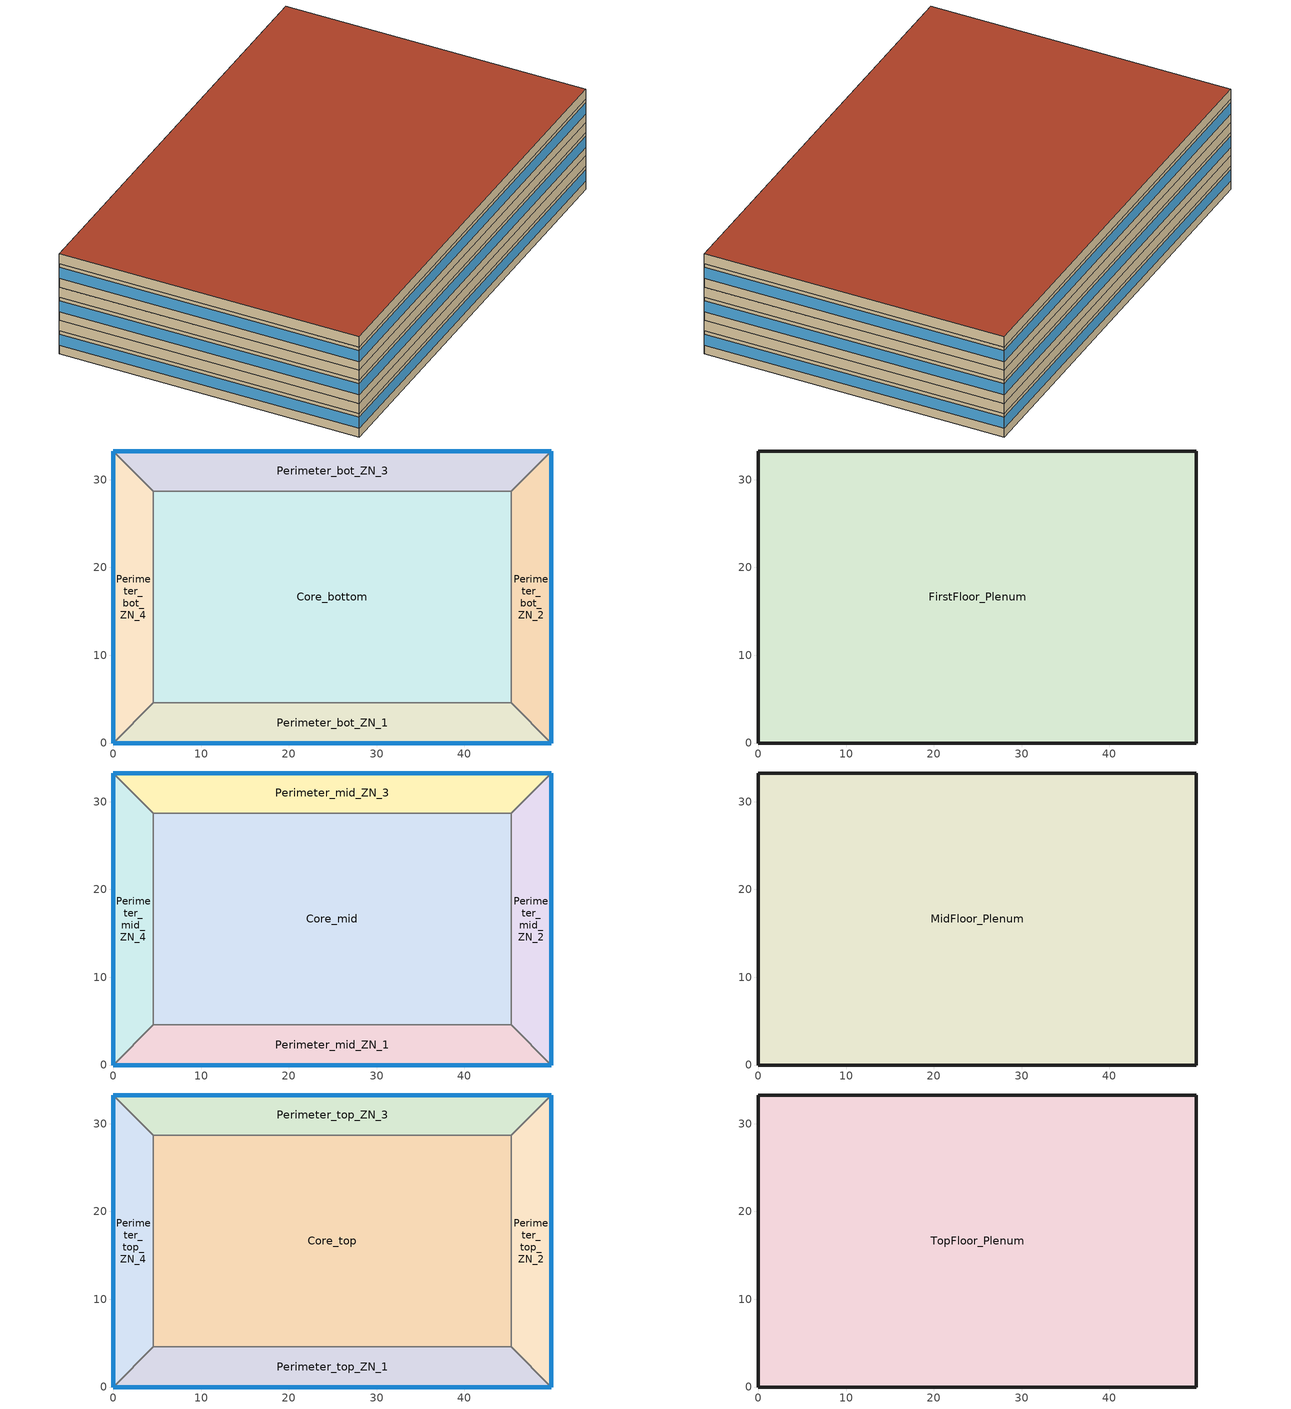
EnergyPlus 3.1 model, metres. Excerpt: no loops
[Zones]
Core_bottom
 floor ground (Unheated - 4in Slab with Carpet_Ext-slab): 45.34,28.7 45.34,4.57 4.57,4.57 4.57,28.7 z0
 wall to Perimeter_bot_ZN_3 (Standard_Int-Wall): 45.34,28.7 4.57,28.7 z0:2.74
 wall to Perimeter_bot_ZN_2 (Standard_Int-Wall): 45.34,4.57 45.34,28.7 z0:2.74
 wall to Perimeter_bot_ZN_1 (Standard_Int-Wall): 4.57,4.57 45.34,4.57 z0:2.74
 wall to Perimeter_bot_ZN_4 (Standard_Int-Wall): 4.57,28.7 4.57,4.57 z0:2.74
Perimeter_bot_ZN_1
 floor ground (Unheated - 4in Slab with Carpet_Ext-slab): 0,0 4.57,4.57 45.34,4.57 49.91,0 z0
 wall outside (Steel-Framed_R-13_Ext-wall): 0,0 49.91,0 z0:2.74
 wall to Perimeter_bot_ZN_2 (Standard_Int-Wall): 49.91,0 45.34,4.57 z0:2.74
 wall to Perimeter_bot_ZN_4 (Standard_Int-Wall): 4.57,4.57 0,0 z0:2.74
 window (std_window_UValue_3.237_SHGC_0.25_VT_0.318): 0,0 49.91,0 z1.02:2.33
Perimeter_bot_ZN_2
 floor ground (Unheated - 4in Slab with Carpet_Ext-slab): 49.91,0 45.34,4.57 45.34,28.7 49.91,33.27 z0
 wall outside (Steel-Framed_R-13_Ext-wall): 49.91,0 49.91,33.27 z0:2.74
 wall to Perimeter_bot_ZN_3 (Standard_Int-Wall): 49.91,33.27 45.34,28.7 z0:2.74
 window (std_window_UValue_3.237_SHGC_0.25_VT_0.318_east): 49.91,0 49.91,33.27 z1.02:2.33
Perimeter_bot_ZN_3
 floor ground (Unheated - 4in Slab with Carpet_Ext-slab): 49.91,33.27 45.34,28.7 4.57,28.7 0,33.27 z0
 wall outside (Steel-Framed_R-13_Ext-wall): 49.91,33.27 0,33.27 z0:2.74
 wall to Perimeter_bot_ZN_4 (Standard_Int-Wall): 0,33.27 4.57,28.7 z0:2.74
 window (std_window_UValue_3.237_SHGC_0.39_VT_0.622): 49.91,33.27 0,33.27 z1.02:2.33
Perimeter_bot_ZN_4
 floor ground (Unheated - 4in Slab with Carpet_Ext-slab): 0,33.27 4.57,28.7 4.57,4.57 0,0 z0
 wall outside (Steel-Framed_R-13_Ext-wall): 0,33.27 0,0 z0:2.74
 window (std_window_UValue_3.237_SHGC_0.25_VT_0.318_west): 0,33.27 0,0 z1.02:2.33
FirstFloor_Plenum
 floor to Perimeter_bot_ZN_3 (DropCeiling): 0,33.27 49.91,33.27 45.34,28.7 4.57,28.7 z2.74
 floor to Perimeter_bot_ZN_4 (DropCeiling): 4.57,28.7 4.57,4.57 0,0 0,33.27 z2.74
 floor to Core_bottom (DropCeiling): 4.57,4.57 4.57,28.7 45.34,28.7 45.34,4.57 z2.74
 floor to Perimeter_bot_ZN_2 (DropCeiling): 49.91,0 45.34,4.57 45.34,28.7 49.91,33.27 z2.74
 floor to Perimeter_bot_ZN_1 (DropCeiling): 45.34,4.57 49.91,0 0,0 4.57,4.57 z2.74
 wall outside (Steel-Framed_R-13_Ext-wall): 49.91,0 49.91,33.27 0,33.27 0,0 49.91,0 z2.74:3.96
Core_mid
 floor to FirstFloor_Plenum (INT-FLOOR-TOPSIDE): 4.57,4.57 4.57,28.7 45.34,28.7 45.34,4.57 z3.96
 wall to Perimeter_mid_ZN_3 (Standard_Int-Wall): 45.34,28.7 4.57,28.7 z3.96:6.71
 wall to Perimeter_mid_ZN_2 (Standard_Int-Wall): 45.34,4.57 45.34,28.7 z3.96:6.71
 wall to Perimeter_mid_ZN_1 (Standard_Int-Wall): 4.57,4.57 45.34,4.57 z3.96:6.71
 wall to Perimeter_mid_ZN_4 (Standard_Int-Wall): 4.57,28.7 4.57,4.57 z3.96:6.71
Perimeter_mid_ZN_1
 floor to FirstFloor_Plenum (INT-FLOOR-TOPSIDE): 0,0 4.57,4.57 45.34,4.57 49.91,0 z3.96
 wall outside (Steel-Framed_R-13_Ext-wall): 0,0 49.91,0 z3.96:6.71
 wall to Perimeter_mid_ZN_2 (Standard_Int-Wall): 49.91,0 45.34,4.57 z3.96:6.71
 wall to Perimeter_mid_ZN_4 (Standard_Int-Wall): 4.57,4.57 0,0 z3.96:6.71
 window (std_window_UValue_3.237_SHGC_0.25_VT_0.318): 0,0 49.91,0 z4.98:6.29
Perimeter_mid_ZN_2
 floor to FirstFloor_Plenum (INT-FLOOR-TOPSIDE): 49.91,0 45.34,4.57 45.34,28.7 49.91,33.27 z3.96
 wall outside (Steel-Framed_R-13_Ext-wall): 49.91,0 49.91,33.27 z3.96:6.71
 wall to Perimeter_mid_ZN_3 (Standard_Int-Wall): 49.91,33.27 45.34,28.7 z3.96:6.71
 window (std_window_UValue_3.237_SHGC_0.25_VT_0.318_east): 49.91,0 49.91,33.27 z4.98:6.29
Perimeter_mid_ZN_3
 floor to FirstFloor_Plenum (INT-FLOOR-TOPSIDE): 49.91,33.27 45.34,28.7 4.57,28.7 0,33.27 z3.96
 wall outside (Steel-Framed_R-13_Ext-wall): 49.91,33.27 0,33.27 z3.96:6.71
 wall to Perimeter_mid_ZN_4 (Standard_Int-Wall): 0,33.27 4.57,28.7 z3.96:6.71
 window (std_window_UValue_3.237_SHGC_0.39_VT_0.622): 49.91,33.27 0,33.27 z4.98:6.29
Perimeter_mid_ZN_4
 floor to FirstFloor_Plenum (INT-FLOOR-TOPSIDE): 0,33.27 4.57,28.7 4.57,4.57 0,0 z3.96
 wall outside (Steel-Framed_R-13_Ext-wall): 0,33.27 0,0 z3.96:6.71
 window (std_window_UValue_3.237_SHGC_0.25_VT_0.318_west): 0,33.27 0,0 z4.98:6.29
MidFloor_Plenum
 floor to Perimeter_mid_ZN_4 (DropCeiling): 0,33.27 4.57,28.7 4.57,4.57 0,0 z6.71
 floor to Perimeter_mid_ZN_3 (DropCeiling): 49.91,33.27 45.34,28.7 4.57,28.7 0,33.27 z6.71
 floor to Core_mid (DropCeiling): 45.34,28.7 45.34,4.57 4.57,4.57 4.57,28.7 z6.71
 floor to Perimeter_mid_ZN_2 (DropCeiling): 49.91,33.27 49.91,0 45.34,4.57 45.34,28.7 z6.71
 floor to Perimeter_mid_ZN_1 (DropCeiling): 0,0 4.57,4.57 45.34,4.57 49.91,0 z6.71
 wall outside (Steel-Framed_R-13_Ext-wall): 49.91,33.27 0,33.27 0,0 49.91,0 49.91,33.27 z6.71:7.92
Core_top
 floor to MidFloor_Plenum (INT-FLOOR-TOPSIDE): 45.34,28.7 45.34,4.57 4.57,4.57 4.57,28.7 z7.92
 wall to Perimeter_top_ZN_3 (Standard_Int-Wall): 45.34,28.7 4.57,28.7 z7.92:10.67
 wall to Perimeter_top_ZN_2 (Standard_Int-Wall): 45.34,4.57 45.34,28.7 z7.92:10.67
 wall to Perimeter_top_ZN_1 (Standard_Int-Wall): 4.57,4.57 45.34,4.57 z7.92:10.67
 wall to Perimeter_top_ZN_4 (Standard_Int-Wall): 4.57,28.7 4.57,4.57 z7.92:10.67
Perimeter_top_ZN_1
 floor to MidFloor_Plenum (INT-FLOOR-TOPSIDE): 0,0 4.57,4.57 45.34,4.57 49.91,0 z7.92
 wall outside (Steel-Framed_R-13_Ext-wall): 0,0 49.91,0 z7.92:10.67
 wall to Perimeter_top_ZN_2 (Standard_Int-Wall): 49.91,0 45.34,4.57 z7.92:10.67
 wall to Perimeter_top_ZN_4 (Standard_Int-Wall): 4.57,4.57 0,0 z7.92:10.67
 window (std_window_UValue_3.237_SHGC_0.25_VT_0.318): 0,0 49.91,0 z8.95:10.25
Perimeter_top_ZN_2
 floor to MidFloor_Plenum (INT-FLOOR-TOPSIDE): 49.91,0 45.34,4.57 45.34,28.7 49.91,33.27 z7.92
 wall outside (Steel-Framed_R-13_Ext-wall): 49.91,0 49.91,33.27 z7.92:10.67
 wall to Perimeter_top_ZN_3 (Standard_Int-Wall): 49.91,33.27 45.34,28.7 z7.92:10.67
 window (std_window_UValue_3.237_SHGC_0.25_VT_0.318_east): 49.91,0 49.91,33.27 z8.95:10.25
Perimeter_top_ZN_3
 floor to MidFloor_Plenum (INT-FLOOR-TOPSIDE): 49.91,33.27 45.34,28.7 4.57,28.7 0,33.27 z7.92
 wall outside (Steel-Framed_R-13_Ext-wall): 49.91,33.27 0,33.27 z7.92:10.67
 wall to Perimeter_top_ZN_4 (Standard_Int-Wall): 0,33.27 4.57,28.7 z7.92:10.67
 window (std_window_UValue_3.237_SHGC_0.39_VT_0.622): 49.91,33.27 0,33.27 z8.95:10.25
Perimeter_top_ZN_4
 floor to MidFloor_Plenum (INT-FLOOR-TOPSIDE): 0,33.27 4.57,28.7 4.57,4.57 0,0 z7.92
 wall outside (Steel-Framed_R-13_Ext-wall): 0,33.27 0,0 z7.92:10.67
 window (std_window_UValue_3.237_SHGC_0.25_VT_0.318_west): 0,33.27 0,0 z8.95:10.25
TopFloor_Plenum
 floor to Perimeter_top_ZN_4 (DropCeiling): 0,0 0,33.27 4.57,28.7 4.57,4.57 z10.67
 floor to Perimeter_top_ZN_1 (DropCeiling): 0,0 4.57,4.57 45.34,4.57 49.91,0 z10.67
 floor to Perimeter_top_ZN_3 (DropCeiling): 0,33.27 49.91,33.27 45.34,28.7 4.57,28.7 z10.67
 floor to Core_top (DropCeiling): 4.57,28.7 45.34,28.7 45.34,4.57 4.57,4.57 z10.67
 floor to Perimeter_top_ZN_2 (DropCeiling): 49.91,0 45.34,4.57 45.34,28.7 49.91,33.27 z10.67
 wall outside (Steel-Framed_R-13_Ext-wall): 49.91,33.27 0,33.27 0,0 49.91,0 49.91,33.27 z10.67:11.89
 roof outside (IEAD_R-15 ci_Roof): 49.91,0 49.91,33.27 0,33.27 0,0 z11.89
[Building]
Benchmark Medium Office New V1.1_3.1: North Axis=0; Terrain=City; Loads Convergence Tolerance Value=0.04; Temperature Convergence Tolerance Value=0.2; Solar Distribution=FullInteriorAndExterior; Maximum Number of Warmup Days=25
[Site:Location]
USA NV-LAS VEGAS: Latitude {deg}=36.07; Longitude {deg}=-115.17; Time Zone {hr}=-8; Elevation {m}=664
[Site:GroundTemperature:BuildingSurface]
18.89, 18.889, 18.895, 20.344, 20.899, 20.929, 20.753, 20.826, 21.013, 20.868, 19.246, 18.923
[Site:WaterMainsTemperature]
Calculation Method=CORRELATION; Annual Average Outdoor Air Temperature {C}=19.48; Maximum Difference In Monthly Average Outdoor Air Temperatures {deltaC}=25.6
[SizingPeriod:DesignDay] Barometric Pressure {Pa}=93598; Rain {0-no,1-yes}=0; Snow on ground {0-no,1-yes}=0; Day of Month=21; Daylight Savings Time Indicator=0; Humidity Indicating Type=WetBulb
Name | Maximum Dry-Bulb Temperature {C} | Daily Temp Range {C} | Humidity Indicating Conditions at Maximum Dry-Bulb | Wind Speed {m/s} design conditions vs. traditional 6.71 m/s (15 mph) | Wind Direction {Degrees; N=0, S=180} | Clearness {0.0 to 1.1} | Month | Day Type | Wind Speed {m/s} design conditions vs. traditional 3.35 m/s (7mph)
LAS_VEGAS Ann Htg 99.6% Condns DB | -1.7 | 0 | -1.7 | 3.1 | 240 | 0 | 1 | WinterDesignDay
LAS_VEGAS Ann Clg .4% Condns DB=>MWB | 42.4 | 13.6 | 19.4 |  | 230 | 1 | 7 | SummerDesignDay | 5.3
LAS_VEGAS Ann Clg .4% Condns WB=>MDB | 34.7 | 13.6 | 21.9 |  | 230 | 1 | 7 | SummerDesignDay | 5.3
[WindowMaterial:Glazing] Optical Data Type=SpectralAverage; Thickness=0.003; Infrared Transmittance at Normal Incidence=0; Dirt Correction Factor for Solar and Visible Transmittance=1; Solar Diffusing=No
Name | Solar Transmittance at Normal Incidence | Front Side Solar Reflectance at Normal Incidence | Back Side Solar Reflectance at Normal Incidence | Visible Transmittance at Normal Incidence | Front Side Visible Reflectance at Normal Incidence | Back Side Visible Reflectance at Normal Incidence | Front Side Infrared Hemispherical Emissivity | Back Side Infrared Hemispherical Emissivity | Conductivity
Theoretical Glass [68] | 0.2442 | 0.7058 | 0.7058 | 0.3192 | 0.6308 | 0.6308 | 0.9 | 0.9 | 0.0199
Theoretical Glass [69] | 0.3832 | 0.5668 | 0.5668 | 0.6216 | 0.3284 | 0.3284 | 0.9 | 0.9 | 0.0199
Theoretical Glass [63] | 0.3461 | 0.6039 | 0.6039 | 0.4573 | 0.4927 | 0.4927 | 0.999 | 0.999 | 299.383
[Material]
Name | Roughness | Thickness | Conductivity | Density | Specific Heat | Thermal Absorptance | Solar Absorptance | Visible Absorptance | Thickness {m} | Conductivity {W/m-K} | Density {kg/m3} | Specific Heat {J/kg-K}
Roof Membrane | VeryRough | 0.0095 | 0.16 | 1121.29 | 1460 | 0.9 | 0.7 | 0.7
Roof Insulation | MediumRough | 0.125 | 0.049 | 265 | 836.8 | 0.9 | 0.7 | 0.7
Metal Decking | MediumSmooth | 0.0015 | 45.006 | 7680 | 418.4 | 0.9 | 0.7 | 0.3
GP01 1/2 GYPSUM | Smooth | 0.0127 | 0.16 | 800 | 1090 | 0.9 | 0.7 | 0.5
Wall Insulation [1] | MediumRough | 0.0373 | 0.045 | 265 | 836.8 | 0.9 | 0.7 | 0.7
1/2IN Gypsum | Smooth | 0.0127 | 0.16 | 784.9 | 830 | 0.9 | 0.92 | 0.92
MAT-CC05 4 HW CONCRETE | Rough | 0.1016 | 1.311 | 2240 | 836.8 | 0.9 | 0.7 | 0.7
Floor Insulation [1] | MediumRough | 0.0464 | 0.045 | 265 | 836.8 | 0.9 | 0.7 | 0.7
MAT-CC05 8 HW CONCRETE | Rough | 0.2032 | 1.311 | 2240 | 836.8 | 0.9 | 0.7 | 0.7
METAL Door Medium 18Ga_1; METAL Door Medium 18Ga_2 | Smooth | 0.0013 | 45.3149 | 7833.03 | 502.08 | 0.8 | 0.5 | 0.5
Std Wood 6inch | MediumSmooth |  |  |  |  | 0.9 | 0.7 | 0.7 | 0.15 | 0.12 | 540 | 1210
Std AC02 | MediumSmooth |  |  |  |  | 0.9 | 0.7 | 0.2 | 0.0127 | 0.057 | 288 | 1339
Std MAT-CC05 4  MW CONCRETE | Rough |  |  |  |  | 0.9 | 0.7 | 0.2 | 0.1 | 0.858 | 1968 | 836.8
Std PW05 | MediumSmooth |  |  |  |  | 0.9 | 0.78 | 0.78 | 0.0191 | 0.115 | 545 | 1213
Std Steel_Brown_Regular | Smooth |  |  |  |  | 0.9 | 0.92 | 0.92 | 0.0015 | 44.9696 | 7689 | 418
[Material:NoMass]
Name | Roughness | Thermal Resistance {(m2-K)/W} | Thermal Absorptance | Solar Absorptance | Visible Absorptance | Thermal Resistance {m2-K/W}
MAT-SHEATH | Rough | 0.3626 | 0.9 | 0.7 | 0.7
CP02 CARPET PAD | VeryRough | 0.2165 | 0.9 | 0.7 | 0.8
AIR | Smooth | 0.2515 | 0.8 | 0.5 | 0.5
AIR [1] | Smooth | 0.1214 | 0.8 | 0.5 | 0.5
Std CP02 CARPET PAD | VeryRough |  | 0.9 | 0.7 | 0.8 | 0.21648
MAT-AIR-WALL | Rough |  | 0.9 | 0.7 |  | 0.207949
Std Opaque Door panel_con; Std Opaque Door panel_semi | MediumRough |  | 0.9 | 0.7 | 0.7 | 0.12327
Std Overhead Door Panel | MediumRough |  | 0.9 | 0.7 | 0.7 | 0.255345
[Construction]
InteriorFurnishings: Std Wood 6inch
INT-FLOOR-TOPSIDE: Std MAT-CC05 4  MW CONCRETE, Std CP02 CARPET PAD
INT-FLOOR-UNDERSIDE: Std CP02 CARPET PAD, Std MAT-CC05 4  MW CONCRETE
INT-FLOOR-SLAB: Std MAT-CC05 4  MW CONCRETE
DropCeiling: Std AC02
Sloped_Metal_Roof: Std Steel_Brown_Regular, Std PW05
Gable_Wall: Std PW05
AIR-WALL: MAT-AIR-WALL
Std Swinging Door_con: Std Opaque Door panel_con
Std Swinging Door_semi: Std Opaque Door panel_semi
Std Overhead Door: Std Overhead Door Panel
std_window_UValue_3.237_SHGC_0.25_VT_0.318; std_window_UValue_3.237_SHGC_0.25_VT_0.318_east; std_window_UValue_3.237_SHGC_0.25_VT_0.318_west: Theoretical Glass [68]
std_window_UValue_3.237_SHGC_0.39_VT_0.622: Theoretical Glass [69]
std_window_UValue_6.922_SHGC_0.36_VT_0.457: Theoretical Glass [63]
IEAD_R-15 ci_Roof: Roof Membrane, Roof Insulation, Metal Decking
Standard_Int-Wall: GP01 1/2 GYPSUM, GP01 1/2 GYPSUM
Steel-Framed_R-13_Ext-wall: MAT-SHEATH, Wall Insulation [1], 1/2IN Gypsum
Unheated - 4in Slab with Carpet_Ext-slab: MAT-CC05 4 HW CONCRETE, CP02 CARPET PAD
Mass_R-6.3 ci_ExposedFloor: Floor Insulation [1], MAT-CC05 8 HW CONCRETE, CP02 CARPET PAD
Swinging_NR_door: METAL Door Medium 18Ga_1, AIR, METAL Door Medium 18Ga_2
Non-Swinging_NR_door: METAL Door Medium 18Ga_1, AIR [1], METAL Door Medium 18Ga_2
[ComponentCost:LineItem]
Name | Line Item Type | Item | Cost per Area {$/m2} | Cost per Area | Cost per Each | Quantity
Interior Furnishings | Construction | InteriorFurnishings | 1
Interior Floor | Construction | INT-FLOOR-UNDERSIDE | 15
Interior Floor Slab | Construction | INT-FLOOR-SLAB | 35
Drop Ceiling | Construction | DropCeiling | 10
Sloped Metal Roof | Construction | Sloped_Metal_Roof | 1
Gable Wall | Construction | Gable_Wall | 1
Air Wall | Construction | AIR-WALL | 1
Swinging Door Conditioned | Construction | Std Swinging Door_con | 1
Swinging Door Semi-conditioned | Construction | Std Swinging Door_semi | 1
Overhead Door | Construction | Std Overhead Door | 1
south:std_window_UValue_3.237_SHGC_0.25_VT_0.318 | Construction | std_window_UValue_3.237_SHGC_0.25_VT_0.318 |  | 243.623
east:std_window_UValue_3.237_SHGC_0.25_VT_0.318_east | Construction | std_window_UValue_3.237_SHGC_0.25_VT_0.318_east |  | 243.623
north:std_window_UValue_3.237_SHGC_0.39_VT_0.622 | Construction | std_window_UValue_3.237_SHGC_0.39_VT_0.622 |  | 153.024
west:std_window_UValue_3.237_SHGC_0.25_VT_0.318_west | Construction | std_window_UValue_3.237_SHGC_0.25_VT_0.318_west |  | 243.623
SkylightConst:std_window_UValue_6.922_SHGC_0.36_VT_0.457 | Construction | std_window_UValue_6.922_SHGC_0.36_VT_0.457 |  | 205.748
roofs:IEAD_R-15 ci_Roof | Construction | IEAD_R-15 ci_Roof |  | 34.3904
int-walls:Standard_Int-Wall | Construction | Standard_Int-Wall |  | 1
ext-walls:Steel-Framed_R-13_Ext-wall | Construction | Steel-Framed_R-13_Ext-wall |  | 38.211
ext-slab:Unheated - 4in Slab with Carpet_Ext-slab | Construction | Unheated - 4in Slab with Carpet_Ext-slab |  | 24.86
exposed-floor:Mass_R-6.3 ci_ExposedFloor | Construction | Mass_R-6.3 ci_ExposedFloor |  | 32.9966
door:Swinging_NR_door | Construction | Swinging_NR_door |  | 1
non-swinging-door:Non-Swinging_NR_door | Construction | Non-Swinging_NR_door |  | 1
Infiltration:FirstFloor_Plenum | General | FirstFloor_Plenum |  |  | 1 | 0.0619
Infiltration:MidFloor_Plenum | General | MidFloor_Plenum |  |  | 1 | 0.0619
Infiltration:TopFloor_Plenum | General | TopFloor_Plenum |  |  | 1 | 0.5624
[Zone] Type=1; Multiplier=1
Name | Ceiling Height | Volume | Part of Total Floor Area
Core_bottom; Core_mid; Core_top | 2.7432 | 2698.04 | Yes
Perimeter_bot_ZN_1; Perimeter_bot_ZN_3; Perimeter_mid_ZN_1; Perimeter_mid_ZN_3; Perimeter_top_ZN_1; Perimeter_top_ZN_3 | 2.7432 | 568.77 | Yes
Perimeter_bot_ZN_2; Perimeter_mid_ZN_2; Perimeter_top_ZN_2 | 2.7432 | 360.0785 | Yes
Perimeter_bot_ZN_4; Perimeter_mid_ZN_4 | 2.7432 | 360.0548 | Yes
Perimeter_top_ZN_4 | 3.0488 | 360.0548 | Yes
FirstFloor_Plenum; MidFloor_Plenum; TopFloor_Plenum | 1.2192 | 2024.76 | No
[InternalMass] Construction=InteriorFurnishings
Name | Zone | Surface Area
Core_bottom_InternalMass_1 | Core_bottom | 1967.07
Perimeter_bot_ZN_1_InternalMass_1 | Perimeter_bot_ZN_1 | 414.6763
Perimeter_bot_ZN_2_InternalMass_1 | Perimeter_bot_ZN_2 | 262.5244
Perimeter_bot_ZN_3_InternalMass_1 | Perimeter_bot_ZN_3 | 414.6763
Perimeter_bot_ZN_4_InternalMass_1 | Perimeter_bot_ZN_4 | 262.5072
Core_mid_InternalMass_1 | Core_mid | 1967.07
Perimeter_mid_ZN_1_InternalMass_1 | Perimeter_mid_ZN_1 | 414.6763
Perimeter_mid_ZN_2_InternalMass_1 | Perimeter_mid_ZN_2 | 262.5244
Perimeter_mid_ZN_3_InternalMass_1 | Perimeter_mid_ZN_3 | 414.6763
Perimeter_mid_ZN_4_InternalMass_1 | Perimeter_mid_ZN_4 | 262.5072
Core_top_InternalMass_1 | Core_top | 1967.07
Perimeter_top_ZN_1_InternalMass_1 | Perimeter_top_ZN_1 | 414.6763
Perimeter_top_ZN_2_InternalMass_1 | Perimeter_top_ZN_2 | 262.5244
Perimeter_top_ZN_3_InternalMass_1 | Perimeter_top_ZN_3 | 414.6763
Perimeter_top_ZN_4_InternalMass_1 | Perimeter_top_ZN_4 | 262.5072
[People] Schedule=BLDG_OCC_SCH; Number of People Calculation Method=People; Fraction Radiant=0.3; User Specified Sensible Fraction=AUTOCALCULATE; Activity Level Schedule=ACTIVITY_SCH; Enable ASHRAE 55 Comfort Warnings=No; MRT Calculation=ZoneAveraged; Work Efficiency Schedule=WORK_EFF_SCH; Clothing Schedule=CLOTHING_SCH; Air Velocity Schedule=AIR_VELO_SCH; Thermal Comfort Report=FANGER
Name | Zone | Number of People
Core_bottom People | Core_bottom | 52.9143
Perimeter_bot_ZN_1 People | Perimeter_bot_ZN_1 | 11.1548
Perimeter_bot_ZN_2 People | Perimeter_bot_ZN_2 | 7.0619
Perimeter_bot_ZN_3 People | Perimeter_bot_ZN_3 | 11.1548
Perimeter_bot_ZN_4 People | Perimeter_bot_ZN_4 | 7.0614
Core_mid People | Core_mid | 52.9143
Perimeter_mid_ZN_1 People | Perimeter_mid_ZN_1 | 11.1548
Perimeter_mid_ZN_2 People | Perimeter_mid_ZN_2 | 7.0619
Perimeter_mid_ZN_3 People | Perimeter_mid_ZN_3 | 11.1548
Perimeter_mid_ZN_4 People | Perimeter_mid_ZN_4 | 7.0614
Core_top People | Core_top | 52.9143
Perimeter_top_ZN_1 People | Perimeter_top_ZN_1 | 11.1548
Perimeter_top_ZN_2 People | Perimeter_top_ZN_2 | 7.0619
Perimeter_top_ZN_3 People | Perimeter_top_ZN_3 | 11.1548
Perimeter_top_ZN_4 People | Perimeter_top_ZN_4 | 7.0614
[Lights] Schedule=BLDG_LIGHT_SCH; Design Level Calculation Method=LightingLevel; Return Air Fraction=0.4; Fraction Radiant=0.4; Fraction Visible=0.2; Fraction Replaceable=1; Return Air Fraction is Calculated from Plenum Temperature=No
Name | Zone | Design Level {W}
Core_bottom_Lights | Core_bottom | 10582.9
Perimeter_bot_ZN_1_Lights | Perimeter_bot_ZN_1 | 2230.96
Perimeter_bot_ZN_2_Lights | Perimeter_bot_ZN_2 | 1412.38
Perimeter_bot_ZN_3_Lights | Perimeter_bot_ZN_3 | 2230.96
Perimeter_bot_ZN_4_Lights | Perimeter_bot_ZN_4 | 1412.29
Core_mid_Lights | Core_mid | 10582.9
Perimeter_mid_ZN_1_Lights | Perimeter_mid_ZN_1 | 2230.96
Perimeter_mid_ZN_2_Lights | Perimeter_mid_ZN_2 | 1412.38
Perimeter_mid_ZN_3_Lights | Perimeter_mid_ZN_3 | 2230.96
Perimeter_mid_ZN_4_Lights | Perimeter_mid_ZN_4 | 1412.29
Core_top_Lights | Core_top | 10582.9
Perimeter_top_ZN_1_Lights | Perimeter_top_ZN_1 | 2230.96
Perimeter_top_ZN_2_Lights | Perimeter_top_ZN_2 | 1412.38
Perimeter_top_ZN_3_Lights | Perimeter_top_ZN_3 | 2230.96
Perimeter_top_ZN_4_Lights | Perimeter_top_ZN_4 | 1412.29
[ElectricEquipment] Design Level Calculation Method=EquipmentLevel; Fraction Latent=0; Fraction Radiant=0.5; Fraction Lost=0
Name | Zone | Schedule | Design Level {W}
Core_bottom_PlugMisc_Equip | Core_bottom | BLDG_EQUIP_SCH | 7937.14
Core_bottom_Elevators_Equip | Core_bottom | BLDG_ELEVATORS | 32109.9
Perimeter_bot_ZN_1_PlugMisc_Equip | Perimeter_bot_ZN_1 | BLDG_EQUIP_SCH | 1673.22
Perimeter_bot_ZN_2_PlugMisc_Equip | Perimeter_bot_ZN_2 | BLDG_EQUIP_SCH | 1059.29
Perimeter_bot_ZN_3_PlugMisc_Equip | Perimeter_bot_ZN_3 | BLDG_EQUIP_SCH | 1673.22
Perimeter_bot_ZN_4_PlugMisc_Equip | Perimeter_bot_ZN_4 | BLDG_EQUIP_SCH | 1059.22
Core_mid_PlugMisc_Equip | Core_mid | BLDG_EQUIP_SCH | 7937.14
Perimeter_mid_ZN_1_PlugMisc_Equip | Perimeter_mid_ZN_1 | BLDG_EQUIP_SCH | 1673.22
Perimeter_mid_ZN_2_PlugMisc_Equip | Perimeter_mid_ZN_2 | BLDG_EQUIP_SCH | 1059.29
Perimeter_mid_ZN_3_PlugMisc_Equip | Perimeter_mid_ZN_3 | BLDG_EQUIP_SCH | 1673.22
Perimeter_mid_ZN_4_PlugMisc_Equip | Perimeter_mid_ZN_4 | BLDG_EQUIP_SCH | 1059.22
Core_top_PlugMisc_Equip | Core_top | BLDG_EQUIP_SCH | 7937.14
Perimeter_top_ZN_1_PlugMisc_Equip | Perimeter_top_ZN_1 | BLDG_EQUIP_SCH | 1673.22
Perimeter_top_ZN_2_PlugMisc_Equip | Perimeter_top_ZN_2 | BLDG_EQUIP_SCH | 1059.29
Perimeter_top_ZN_3_PlugMisc_Equip | Perimeter_top_ZN_3 | BLDG_EQUIP_SCH | 1673.22
Perimeter_top_ZN_4_PlugMisc_Equip | Perimeter_top_ZN_4 | BLDG_EQUIP_SCH | 1059.22
[ZoneInfiltration:DesignFlowRate] Design Volume Flow Rate Calculation Method=Flow/Zone; Constant Term Coefficient=1; Temperature Term Coefficient=0; Velocity Term Coefficient=0; Velocity Squared Term Coefficient=0
Name | Zone | Schedule | Design Flow Rate {m3/s}
Perimeter_bot_ZN_1_Infiltration | Perimeter_bot_ZN_1 | INFIL_QUARTER_ON_SCH | 0.0411
Perimeter_bot_ZN_2_Infiltration | Perimeter_bot_ZN_2 | INFIL_QUARTER_ON_SCH | 0.028
Perimeter_bot_ZN_3_Infiltration | Perimeter_bot_ZN_3 | INFIL_QUARTER_ON_SCH | 0.0411
Perimeter_bot_ZN_4_Infiltration | Perimeter_bot_ZN_4 | INFIL_QUARTER_ON_SCH | 0.028
Perimeter_mid_ZN_1_Infiltration | Perimeter_mid_ZN_1 | INFIL_QUARTER_ON_SCH | 0.0411
Perimeter_mid_ZN_2_Infiltration | Perimeter_mid_ZN_2 | INFIL_QUARTER_ON_SCH | 0.028
Perimeter_mid_ZN_3_Infiltration | Perimeter_mid_ZN_3 | INFIL_QUARTER_ON_SCH | 0.0411
Perimeter_mid_ZN_4_Infiltration | Perimeter_mid_ZN_4 | INFIL_QUARTER_ON_SCH | 0.028
Core_top_Infiltration | Core_top | INFIL_QUARTER_ON_SCH | 0.2998
Perimeter_top_ZN_1_Infiltration | Perimeter_top_ZN_1 | INFIL_QUARTER_ON_SCH | 0.1043
Perimeter_top_ZN_2_Infiltration | Perimeter_top_ZN_2 | INFIL_QUARTER_ON_SCH | 0.067
Perimeter_top_ZN_3_Infiltration | Perimeter_top_ZN_3 | INFIL_QUARTER_ON_SCH | 0.1043
Perimeter_top_ZN_4_Infiltration | Perimeter_top_ZN_4 | INFIL_QUARTER_ON_SCH | 0.067
FirstFloor_Plenum_Infiltration | FirstFloor_Plenum | ALWAYS_ON | 0.0619
MidFloor_Plenum_Infiltration | MidFloor_Plenum | ALWAYS_ON | 0.0619
TopFloor_Plenum_Infiltration | TopFloor_Plenum | ALWAYS_ON | 0.5624
[AvailabilityManager:NightCycle] Availability Schedule=ALWAYS_ON; Fan Schedule=HVACOperationSchd; Control Type {CycleOnAny | CycleOnControlZone | CycleOnAnyZoneFansOnly}=CycleOnAny; Thermostat Tolerance {delta C}=1; Cycling Run Time {s}=1800
VAV_1 Availability Manager; VAV_2 Availability Manager; VAV_3 Availability Manager
[Exterior:Lights]
Exterior Facade Lighting: Schedule=ALWAYS_ON; Design Level=2729.13; Control Option=AstronomicalClock
[UtilityCost:Tariff]
Name | Output Meter | Conversion Factor Choice | Time of Use Period Schedule | Season Schedule | Demand Window Length | Monthly Charge or Variable | Group
NevadaPower_LGS-3_LargeGeneral | Electricity:Facility | kWh | NevadaPowTOUSched | NevadaPowSeasonsSched | HalfHour | 184 | Comm Elect
NevadaPower_LGS-2_LargeGeneral | Electricity:Facility | kWh | NevadaPowTOUSched | NevadaPowSeasonsSched | HalfHour | 179 | Comm Elect
NevadaPower_LGS-1_LargeGeneral | Electricity:Facility | kWh |  |  | HalfHour | 15.7 | Comm Elect
NevadaPower_GS_GeneralService | Electricity:Facility | kWh |  |  | HalfHour | 11 | Comm Elect
NV_EIAMonthlyRateGas | Gas:Facility | MCF |  |  |  | 0 | Comm Gas
[UtilityCost:Charge:Simple]
Name | Charge Variable | Tariff | Source Variable | Season | Category Variable | Cost per Unit Value or Variable
 | SummerPeakEnergyCharge | NevadaPower_LGS-3_LargeGeneral | PeakEnergy | Summer | EnergyCharges | 0.0858
 | SummerOffPeakEnergyCharge | NevadaPower_LGS-3_LargeGeneral | OffPeakEnergy | Summer | EnergyCharges | 0.0484
 | SummerShoulderEnergyCharge | NevadaPower_LGS-3_LargeGeneral | ShoulderEnergy | Summer | EnergyCharges | 0.0706
 | WinterEnergyCharge | NevadaPower_LGS-3_LargeGeneral | totalEnergy | Winter | EnergyCharges | 0.04925
 | DeferredAccountingEnergyCharge | NevadaPower_LGS-3_LargeGeneral | totalEnergy | Annual | EnergyCharges | 0.0128
 | FacilitiesDemandCharge | NevadaPower_LGS-3_LargeGeneral | totalDemand | Annual | DemandCharges | 2.94
 | WinterDemandCharge | NevadaPower_LGS-3_LargeGeneral | totalDemand | Winter | DemandCharges | 0.5
 | SummerOnPeakDemandCharge | NevadaPower_LGS-3_LargeGeneral | PeakDemand | Summer | DemandCharges | 8.36
 | SummerShoulderDemandCharge | NevadaPower_LGS-3_LargeGeneral | ShoulderDemand | Summer | DemandCharges | 0.43
 | TaxofSixPtfivePercent | NevadaPower_LGS-3_LargeGeneral | SubTotal | Annual | Taxes | 0.065
 | SummerPeakEnergyCharge | NevadaPower_LGS-2_LargeGeneral | PeakEnergy | Summer | EnergyCharges | 0.0889
 | SummerOffPeakEnergyCharge | NevadaPower_LGS-2_LargeGeneral | OffPeakEnergy | Summer | EnergyCharges | 0.0502
 | SummerShoulderEnergyCharge | NevadaPower_LGS-2_LargeGeneral | ShoulderEnergy | Summer | EnergyCharges | 0.0725
 | WinterEnergyCharge | NevadaPower_LGS-2_LargeGeneral | totalEnergy | Winter | EnergyCharges | 0.0509
 | DeferredAccountingEnergyCharge | NevadaPower_LGS-2_LargeGeneral | totalEnergy | Annual | EnergyCharges | 0.0128
 | FacilitiesDemandCharge | NevadaPower_LGS-2_LargeGeneral | totalDemand | Annual | DemandCharges | 2.74
 | WinterDemandCharge | NevadaPower_LGS-2_LargeGeneral | totalDemand | Winter | DemandCharges | 0.25
 | SummerOnPeakDemandCharge | NevadaPower_LGS-2_LargeGeneral | PeakDemand | Summer | DemandCharges | 7.16
 | SummerShoulderDemandCharge | NevadaPower_LGS-2_LargeGeneral | ShoulderDemand | Summer | DemandCharges | 0.39
 | TaxofSixPtfivePercent | NevadaPower_LGS-2_LargeGeneral | SubTotal | Annual | Taxes | 0.065
 | AnnualElectConsumpCharge | NevadaPower_LGS-1_LargeGeneral | totalEnergy | Annual | EnergyCharges | 0.0646
 | AnnualDefferredAccountingCharge | NevadaPower_LGS-1_LargeGeneral | totalEnergy | Annual | EnergyCharges | 0.0128
 | AnnualFacilitiesDemandCharge | NevadaPower_LGS-1_LargeGeneral | totalDemand | Annual | DemandCharges | 3.77
 | AnnualDemandCharge | NevadaPower_LGS-1_LargeGeneral | totalDemand | Annual | DemandCharges | 1.1
 | TaxofSixPtfivePercent | NevadaPower_LGS-1_LargeGeneral | SubTotal | Annual | Taxes | 0.065
 | AnnualElectConsumpCharge | NevadaPower_GS_GeneralService | totalEnergy | Annual | EnergyCharges | 0.0783
 | AnnualDefferredAccountingCharge | NevadaPower_GS_GeneralService | totalEnergy | Annual | EnergyCharges | 0.0128
 | TaxofSixPtfivePercent | NevadaPower_GS_GeneralService | SubTotal | Annual | Taxes | 0.065
 | MonthlyRateGasCharge | NV_EIAMonthlyRateGas | totalEnergy | Annual | EnergyCharges | NV_MonthlyGasRates
 | TaxofSixPtfivePercent | NV_EIAMonthlyRateGas | SubTotal | Annual | Taxes | 0.065
[UtilityCost:Qualify] Season=Annual; Threshold Test=Count
Name | Tariff | Variable | Qualify Type | Threshold Value or Variable | Number of Months
MinDemand1000kw | NevadaPower_LGS-3_LargeGeneral | TotalDemand | Minimum | 1000 | 12
MinEnergy3500kwh | NevadaPower_LGS-3_LargeGeneral | TotalEnergy | Minimum | 3500 | 12
MinDemand300kw | NevadaPower_LGS-2_LargeGeneral | TotalDemand | Minimum | 300 | 12
MinEnergy3500kwh | NevadaPower_LGS-2_LargeGeneral | TotalEnergy | Minimum | 3500 | 12
MaxDemand1000kw | NevadaPower_LGS-2_LargeGeneral | TotalDemand | Maximum | 1000 | 1
MaxDemand300kw | NevadaPower_LGS-1_LargeGeneral | TotalDemand | Maximum | 300 | 1
MinEnergy3500kwh | NevadaPower_LGS-1_LargeGeneral | TotalEnergy | Minimum | 3500 | 12
MaxDemand300kw | NevadaPower_GS_GeneralService | TotalDemand | Maximum | 300 | 1
MaxEnergy3500kwh | NevadaPower_GS_GeneralService | TotalEnergy | Maximum | 3500 | 1
[UtilityCost:Variable]
NV_MonthlyGasRates: Tariff=NV_EIAMonthlyRateGas; January Value=7.51; February Value=7.65; March Value=7.82; April Value=7.88; May Value=7.78; June Value=8.22; July Value=8.87; August Value=9.26; September Value=9.02; October Value=9.31; November Value=7.45; December Value=7.24
[Schedule:Compact]
BLDG_LIGHT_SCH: Through: 12/31, For: Weekdays, Until: 05:00, 0.05, Until: 07:00, 0.1, Until: 08:00, 0.3, Until: 17:00, 0.9, Until: 18:00, 0.5, Until: 20:00, 0.3, Until: 22:00, 0.2, Until: 23:00, 0.1, Until: 24:00, 0.05, For: SummerDesignDay, Until: 24:00, 1, For: Saturday, Until: 06:00, 0.05, Until: 08:00, 0.1, Until: 12:00, 0.3, Until: 17:00, 0.15, Until: 24:00, 0.05, For: WinterDesignDay, Until: 24:00, 0, For: Sunday Holidays AllOtherDays, Until: 24:00, 0.05
BLDG_EQUIP_SCH: Through: 12/31, For: Weekdays, Until: 08:00, 0.4, Until: 12:00, 0.9, Until: 13:00, 0.8, Until: 17:00, 0.9, Until: 18:00, 0.5, Until: 24:00, 0.4, For: SummerDesignDay, Until: 24:00, 1, For: Saturday, Until: 06:00, 0.3, Until: 08:00, 0.4, Until: 12:00, 0.5, Until: 17:00, 0.35, Until: 24:00, 0.3, For: WinterDesignDay, Until: 24:00, 0, For: Sunday Holidays AllOtherDays, Until: 24:00, 0.3
BLDG_OCC_SCH: Through: 12/31, For: Weekdays, Until: 06:00, 0, Until: 07:00, 0.1, Until: 08:00, 0.2, Until: 12:00, 0.95, Until: 13:00, 0.5, Until: 17:00, 0.95, Until: 18:00, 0.3, Until: 20:00, 0.1, Until: 24:00, 0.05, For: SummerDesignDay, Until: 06:00, 0, Until: 22:00, 1, Until: 24:00, 0.05, For: Saturday, Until: 06:00, 0, Until: 08:00, 0.1, Until: 12:00, 0.3, Until: 17:00, 0.1, Until: 19:00, 0, Until: 24:00, 0, For: WinterDesignDay, Until: 24:00, 0, For: Sunday Holidays AllOtherDays, Until: 06:00, 0, Until: 18:00, 0, Until: 24:00, 0
BLDG_ELEVATORS: Through: 12/31, For: Weekdays SummerDesignDay, Until: 07:00, 0, Until: 08:00, 0.35, Until: 09:00, 0.69, Until: 10:00, 0.43, Until: 11:00, 0.37, Until: 12:00, 0.43, Until: 13:00, 0.58, Until: 14:00, 0.48, Until: 15:00, 0.37, Until: 16:00, 0.37, Until: 17:00, 0.46, Until: 18:00, 0.62, Until: 19:00, 0.12, Until: 20:00, 0.04, Until: 21:00, 0.04, Until: 24:00, 0, For: Saturday WinterDesignDay, Until: 07:00, 0, Until: 08:00, 0.16, Until: 09:00, 0.14, Until: 10:00, 0.21, Until: 11:00, 0.18, Until: 12:00, 0.25, Until: 13:00, 0.21, Until: 14:00, 0.13, Until: 15:00, 0.08, Until: 16:00, 0.04, Until: 17:00, 0.05, Until: 18:00, 0.06, Until: 24:00, 0, For: Sunday Holidays AllOtherDays, Until: 24:00, 0
INFIL_QUARTER_ON_SCH: Through: 12/31, For: Weekdays SummerDesignDay, Until: 06:00, 1, Until: 22:00, 0.25, Until: 24:00, 1, For: Saturday WinterDesignDay, Until: 06:00, 1, Until: 18:00, 0.25, Until: 24:00, 1, For: Sunday Holidays AllOtherDays, Until: 24:00, 1
ALWAYS_ON: Through: 12/31, For: AllDays, Until: 24:00, 1
HVACOperationSchd: Through: 12/31, For: Weekdays SummerDesignDay, Until: 06:00, 0, Until: 22:00, 1, Until: 24:00, 0, For: Saturday WinterDesignDay, Until: 06:00, 0, Until: 18:00, 1, Until: 24:00, 0, For: Sunday Holidays AllOtherDays, Until: 24:00, 0
ACTIVITY_SCH: Through: 12/31, For: AllDays, Until: 24:00, 120
WORK_EFF_SCH: Through: 12/31, For: AllDays, Until: 24:00, 0
AIR_VELO_SCH: Through: 12/31, For: AllDays, Until: 24:00, 0.2
CLOTHING_SCH: Through: 04/30, For: AllDays, Until: 24:00, 1, Through: 09/30, For: AllDays, Until: 24:00, 0.5, Through: 12/31, For: AllDays, Until: 24:00, 1
NevadaPowSeasonsSched: Through: 5/31, For: AllDays, Until: 24:00, 1, Through: 9/30, For: AllDays, Until: 24:00, 3, Through: 12/31, For: AllDays, Until: 24:00, 1
NevadaPowTOUSched: Through: 12/31, For: AllDays, Until: 10:00, 3, Until: 13:00, 2, Until: 19:00, 1, Until: 22:00, 2, Until: 24:00, 3
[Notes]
DOE Commercial Building Benchmark
Medium Office, new construction
ASHRAE Standards 90.1-2004 and 62-1999
Description:  Three story, 15 zone office building.
Form:         Area = 4,982 m2 (53,628 ft2); Number of Stories = 3; Shape = rectangle, Aspect ratio = 1.5
Envelope:     Envelope thermal properties vary with climate according to ASHRAE Standard 90.1-2004.
Opaque constructions: steel frame walls; built up flat roof; slab-on-grade floor
Windows: window-to-wall ratio = 24.3%, equal distribution of windows
Infiltration in perimeter zones only
= 0.4 cfm/ft2 above grade wall area at 0.3 in wc (75 Pa) adjusted to 0.016 in wc (4 Pa).
25% of full value when ventilation system on.
HVAC:         Packaged MZVAV, gas furnace, hot water reheat (with associated boiler)
Economizer per 90.1-2004
Int. gains:   lights = 10.76 W/m2 (1.0 W/ft2);
elec. plug loads = 8.07 W/m2 (0.75 W/ft2)
gas plug load = 0 W/m2 (0 W/ft2)
people = 268 total; 5.38/100 m2 (5.0/1000 ft2)
elevators = 2 @ 14.61 kW (19.6 HP) each
Detached Shading:               None
Daylight:                       None
Natural Ventilation:            None
Zonal Equipment:                None
Air Primary Loops:              VAV
Plant Loops:                    SHWSys1; HeatSys1
System Equipment Autosize:      Yes
Purchased Cooling:              None
Purchased Heating:              None
Coils:                          Coil:Cooling:DX:TwoSpeed; Coil:Heating:Gas; Coil:Heating:Water
Pumps:                          Yes
Boilers:                        Boiler:HotWater
Chillers:                       None
Reference citation for the Commercial Building Benchmarks:
Deru, M.; Griffith, B.; Long, N.; Benne, K.; Torcellini, P; Halverson, M.;
Winiarski,  D.; Liu, B.; Crawley, D. (2008). DOE Commercial Building Resarch
Benchmarks for Commercial Buildings. Washington, DC: U.S. Department of Energy,
Energy Efficiency and Renewable Energy, Office of Building Technologies.
Start SimMetaData
WeatherFileName=USA_NV_Las.Vegas_TMY2.epw
RoofConstruction=Insulation Entirely Above Deck
ExtWallConstruction=Steel-Framed
End SimMetaData
US National Holidays
